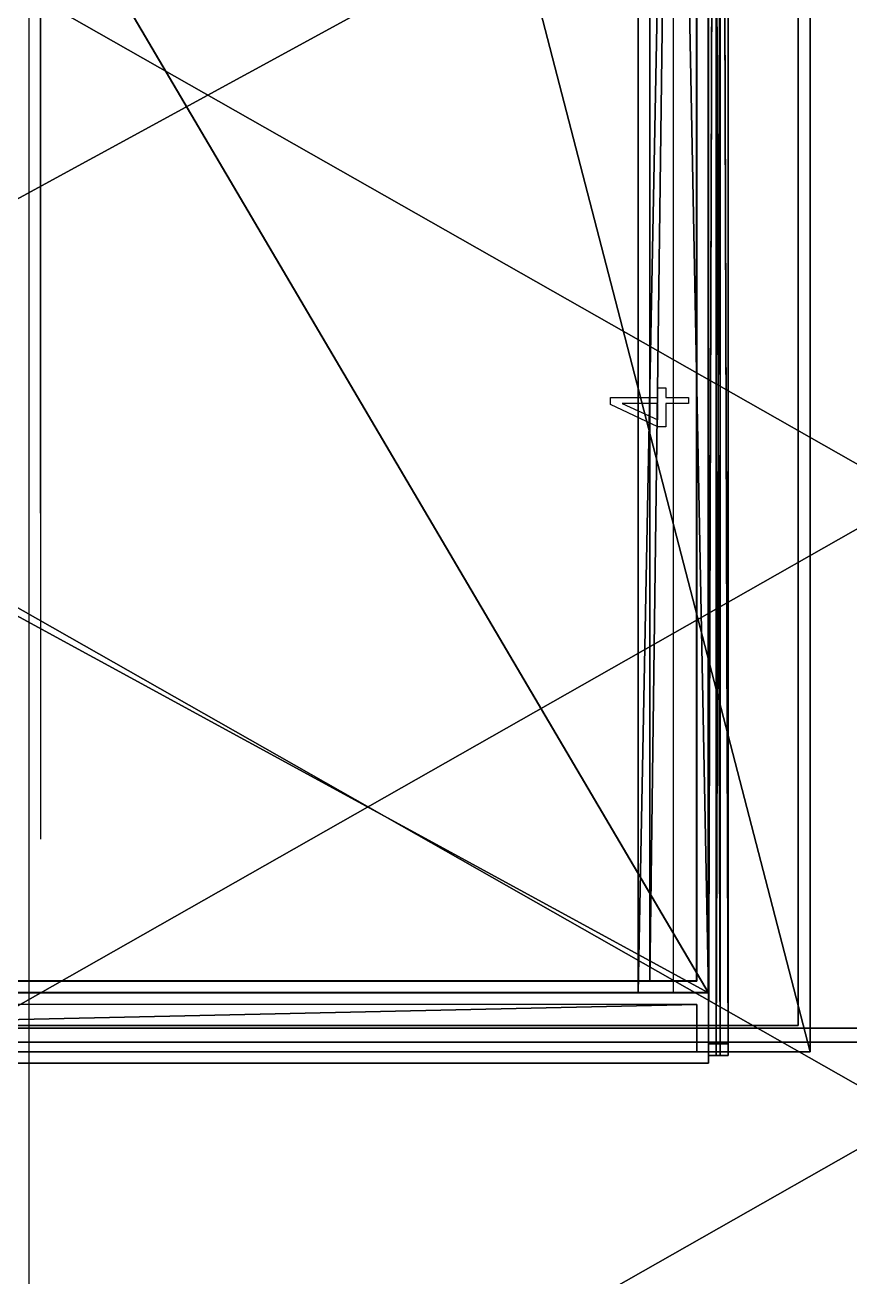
# Model space of a CAD drawing. Extents: x -93 to 34039, y -1114 to 8560.
# Drawn here: x 374.9 to 586.2, y -54.7 to 266 of the extents above; entities that cross this region are included whole.
import ezdxf

# ---------------------------------------------------------------- set-up
doc = ezdxf.new("R2010")
doc.units = 0
doc.layers.get('0').update_dxf_attribs({"color": 13, "linetype": 'CONTINUOUS'})
for name, color, linetype in [('____03_1____', 34, 'CONTINUOUS'), ('____03_1_____', 252, 'CONTINUOUS'), ('_____18________1____', 32, 'CONTINUOUS'), ('_____18________1_____', 134, 'CONTINUOUS'), ('_SYSTEM__CT_MODE', 252, 'CONTINUOUS'), ('_SYSTEM__RG_COLOR', 36, 'CONTINUOUS'), ('_SYSTEM__SKALER', 134, 'CONTINUOUS'), ('TEMP', 36, 'CONTINUOUS')]:
    doc.layers.add(name, color=color, linetype=linetype)

# ---------------------------------------------------------------- blocks, each defined once
blk = doc.blocks.new('TELO_95')
for p, q in [((0, 970), (0, 0)), ((0, 970, 18), (0, 0, 18)), ((568, 0), (568, 970)), ((568, 0, 18), (568, 970, 18)), ((0, 0), (568, 0)), ((0, 0, 18), (568, 0, 18)), ((568, 0), (568, 0, 18))]:
    blk.add_line(p, q)
mesh = blk.add_polyface()
corners = [(568, 970), (0, 0), (0, 970), (568, 0)]
mesh.append_faces([[corners[k] for k in face] for face in [(0, 1, 2), (1, 0, 3)]], dxfattribs={"vtx0": -1})
mesh = blk.add_polyface()
corners = [(568, 0, 18), (0, 970, 18), (0, 0, 18), (568, 970, 18)]
mesh.append_faces([[corners[k] for k in face] for face in [(0, 1, 2), (1, 0, 3)]], dxfattribs={"vtx0": -1})
blk = doc.blocks.new('MARKWR_KROMKI')
at = {"color": 250}
for p, q in [((0, 500, 16), (0, 500)), ((700, 500, 16), (700, 500)), ((608, 344.5, 16), (92, 344.5, 16)), ((608, 344.5), (92, 344.5)), ((608, 155.5, 16), (92, 155.5, 16)), ((608, 155.5), (92, 155.5)), ((0, 0, 16), (0, 0)), ((700, 0, 16), (700, 0))]:
    blk.add_line(p, q, dxfattribs=at)
blk = doc.blocks.new('M_K_RIGHT')
for p, q in [((0, 515, -5), (0, 515, 5)), ((0, 515, 5), (0, 0, 5)), ((0, 0, -5), (0, 515, -5)), ((0, 0, 5), (0, 0, -5))]:
    blk.add_line(p, q)
mesh = blk.add_polyface()
corners = [(0, 515, -5), (0, 0, 5), (0, 0, -5), (0, 515, 5)]
mesh.append_faces([[corners[k] for k in face] for face in [(0, 1, 2), (1, 0, 3)]], dxfattribs={"vtx0": -1})
blk = doc.blocks.new('M_K_FRONT')
for p, q in [((0, 0, 5), (749, 0, 5)), ((749, 0, -5), (0, 0, -5)), ((0, 0, -5), (0, 0, 5)), ((749, 0, 5), (749, 0, -5))]:
    blk.add_line(p, q)
mesh = blk.add_polyface()
corners = [(749, 0, 5), (0, 0, -5), (749, 0, -5), (0, 0, 5)]
mesh.append_faces([[corners[k] for k in face] for face in [(0, 1, 2), (1, 0, 3)]], dxfattribs={"vtx0": -1})
blk = doc.blocks.new('M_K_LEFT')
for p, q in [((0, 515, 5), (0, 0, 5)), ((0, 0, -5), (0, 515, -5))]:
    blk.add_line(p, q)
mesh = blk.add_polyface()
corners = [(0, 515, 5), (0, 0, -5), (0, 0, 5), (0, 515, -5)]
mesh.append_faces([[corners[k] for k in face] for face in [(0, 1, 2), (1, 0, 3)]], dxfattribs={"vtx0": -1})
blk = doc.blocks.new('KR_F')
at = {"color": 250}
for p, q in [((0, 0, 16), (0, 0)), ((700, 0, 16), (0, 0, 16)), ((0, 0), (700, 0)), ((700, 0), (700, 0, 16))]:
    blk.add_line(p, q, dxfattribs=at)
mesh = blk.add_polyface()
corners = [(700, 0, 16), (0, 0), (700, 0), (0, 0, 16)]
mesh.append_faces([[corners[k] for k in face] for face in [(0, 1, 2), (1, 0, 3)]], dxfattribs={"vtx0": -1})
blk = doc.blocks.new('KR_L')
at = {"color": 250}
for p, q in [((0, 500), (0, 0)), ((0, 0, 16), (0, 500, 16)), ((0, 500, 16), (0, 500)), ((0, 0), (0, 0, 16))]:
    blk.add_line(p, q, dxfattribs=at)
mesh = blk.add_polyface()
corners = [(0, 500, 16), (0, 0), (0, 0, 16), (0, 500)]
mesh.append_faces([[corners[k] for k in face] for face in [(0, 1, 2), (1, 0, 3)]], dxfattribs={"vtx0": -1})
blk = doc.blocks.new('KR_P')
at = {"color": 250}
for p, q in [((0, 500), (0, 500, 16)), ((0, 0), (0, 500)), ((0, 500, 16), (0, 0, 16)), ((0, 0, 16), (0, 0))]:
    blk.add_line(p, q, dxfattribs=at)
mesh = blk.add_polyface()
corners = [(0, 500), (0, 0, 16), (0, 0), (0, 500, 16)]
mesh.append_faces([[corners[k] for k in face] for face in [(0, 1, 2), (1, 0, 3)]], dxfattribs={"vtx0": -1})
blk = doc.blocks.new('KR_35')
at = {"yscale": 1.94, "zscale": 1.125}
for name, p in [('KR_L', (0, 0)), ('KR_P', (568, 0))]:
    blk.add_blockref(name, p, dxfattribs=at)
at = {"xscale": 0.8114285714285715, "zscale": 1.125}
blk.add_blockref('KR_F', (0, 0), dxfattribs=at)
blk = doc.blocks.new('LL')
at = {"color": 250}
for p, q in [((0, 300, 16), (0, 0, 16)), ((0, 300, 8), (0, 0, 8)), ((0, 300), (0, 0))]:
    blk.add_line(p, q, dxfattribs=at)
blk = doc.blocks.new('RAM_PANEL_95')
at = {"color": 250}
for p, q in [((0, 970), (0, 0)), ((0, 970, 18), (0, 0, 18)), ((568, 0), (568, 970)), ((568, 0, 18), (568, 970, 18)), ((0, 0), (568, 0)), ((0, 0, 18), (568, 0, 18)), ((568, 0), (568, 0, 18))]:
    blk.add_line(p, q, dxfattribs=at)
for name in ['TELO_95', 'KR_35']:
    blk.add_blockref(name, (0, 0))
at = {"layer": '_SYSTEM__CT_MODE', "xscale": 0.8114285714285707, "yscale": 1.939999999999999, "zscale": 1.124999999999998}
blk.add_blockref('MARKWR_KROMKI', (0, 0), dxfattribs=at)
at = {"layer": '_SYSTEM__CT_MODE', "yscale": 3.233333333333332, "zscale": 1.125}
blk.add_blockref('LL', (0, 0), dxfattribs=at)
at = {"layer": '_SYSTEM__RG_COLOR', "color": 1, "yscale": 1.871844660194175, "zscale": 1.2}
blk.add_blockref('M_K_LEFT', (3, 3, 9), dxfattribs=at)
at = {"layer": '_SYSTEM__RG_COLOR', "yscale": 1.871844660194175, "zscale": 1.2}
blk.add_blockref('M_K_RIGHT', (565, 3, 9), dxfattribs=at)
at = {"layer": '_SYSTEM__RG_COLOR', "xscale": 0.7503337783711621, "zscale": 1.199999999999999}
blk.add_blockref('M_K_FRONT', (3, 3, 9), dxfattribs=at)
blk = doc.blocks.new('PANEL_G_34')
for p, q in [((-5, 440), (-5, 0)), ((5, 440), (-5, 440)), ((5, 0), (5, 440))]:
    blk.add_line(p, q)
blk.add_blockref('RAM_PANEL_95', (0, 0))
mesh = blk.add_polyface()
corners = [(5, 0), (-5, 440), (-5, 0), (5, 440)]
mesh.append_faces([[corners[k] for k in face] for face in [(0, 1, 2), (1, 0, 3)]], dxfattribs={"vtx0": -1})
blk = doc.blocks.new('RAM_PANEL_1')
at = {"layer": '_SYSTEM__RG_COLOR', "yscale": 2.25909090909091}
blk.add_blockref('PANEL_G_34', (8, 3, 3), dxfattribs=at)
blk = doc.blocks.new('PANEL_V')
blk.add_blockref('RAM_PANEL_1', (0, 0))
blk = doc.blocks.new('RAM_PANEL_7')
at = {"layer": '_SYSTEM__RG_COLOR', "yscale": 2.25909090909091}
blk.add_blockref('PANEL_G_34', (8, 3, 3), dxfattribs=at)
blk = doc.blocks.new('PANEL_V_1')
blk.add_blockref('RAM_PANEL_7', (0, 0))
blk = doc.blocks.new('MARKER_TEKSTUR')
for p, q in [((16, 500), (0, 500)), ((16, 500, 700), (0, 500, 700)), ((0, 0), (0, 500)), ((0, 500, 700), (0, 0, 700)), ((0, 500), (0, 500, 700)), ((16, 500), (16, 500, 700)), ((16, 0), (16, 500)), ((16, 500, 700), (16, 0, 700))]:
    blk.add_line(p, q)
blk = doc.blocks.new('M_K_ZAD')
for p, q in [((5, 0, 640), (-5, 0, 640)), ((-5, 0, 640), (-5, 0)), ((-5, 0), (5, 0)), ((5, 0), (5, 0, 640))]:
    blk.add_line(p, q)
mesh = blk.add_polyface()
corners = [(5, 0), (-5, 0, 640), (-5, 0), (5, 0, 640)]
mesh.append_faces([[corners[k] for k in face] for face in [(0, 1, 2), (1, 0, 3)]], dxfattribs={"vtx0": -1})
blk = doc.blocks.new('M_K_VERH')
for p, q in [((-5, 440), (-5, 0)), ((5, 440), (-5, 440)), ((5, 0), (5, 440))]:
    blk.add_line(p, q)
mesh = blk.add_polyface()
corners = [(5, 0), (-5, 440), (-5, 0), (5, 440)]
mesh.append_faces([[corners[k] for k in face] for face in [(0, 1, 2), (1, 0, 3)]], dxfattribs={"vtx0": -1})
blk = doc.blocks.new('2_V')
at = {"color": 250}
for p, q in [((-5.15, -6.99), (-5.15, -4.85)), ((-5.15, -4.85), (5.15, -4.85)), ((5.15, -4.85), (5.15, -7.47)), ((3.03, -6.99), (-5.15, -6.99)), ((4.67, -20.12), (4.77, -20.12)), ((4.77, -20.12), (4.77, -22.76))]:
    blk.add_line(p, q, dxfattribs=at)
for points in [[(4.77, -22.76, 0), (2.83, -23.56, 0), (1.64, -23.84, 0), (0.49, -23.93, 0), (-0.62, -23.84, 0), (-1.6, -23.58, 0), (-2.45, -23.15, 0), (-3.18, -22.54, 0), (-3.76, -21.78, 0), (-4.17, -20.91, 0), (-4.42, -19.91, 0), (-4.5, -18.78, 0), (-4.28, -16.79, 0), (-3.64, -15.04, 0), (-2.7, -13.51, 0), (-1.4, -11.84, 0), (0.86, -9.28, 0), (3.03, -6.99, 0)], [(5.15, -7.47, 0), (3, -9.73, 0), (0.99, -11.98, 0), (-0.66, -14.07, 0), (-1.7, -15.69, 0), (-2.24, -17.12, 0), (-2.42, -18.65, 0), (-2.22, -19.95, 0), (-1.64, -20.93, 0), (-0.7, -21.55, 0), (0.54, -21.76, 0), (1.51, -21.66, 0), (2.55, -21.35, 0), (3.62, -20.85, 0), (4.67, -20.12, 0)]]:
    blk.add_polyline3d(points, dxfattribs=at)
blk = doc.blocks.new('N_1')
for p, q in [((0, 0), (0, 500)), ((0, 500), (8, 500)), ((8, 0), (8, 500)), ((8, 500), (16, 500)), ((16, 0), (16, 500))]:
    blk.add_line(p, q)
blk = doc.blocks.new('RAM_PANEL_27')
for p, q in [((0, 550), (18, 550)), ((0, 550, 2100), (18, 550, 2100))]:
    blk.add_line(p, q)
at = {"layer": '_SYSTEM__CT_MODE', "xscale": 1.124999999999999, "yscale": 1.100000000000078, "zscale": 2.99999999999989}
blk.add_blockref('MARKER_TEKSTUR', (0, 0), dxfattribs=at)
at = {"layer": '_SYSTEM__CT_MODE', "xscale": 1.125, "yscale": 1.1}
blk.add_blockref('N_1', (0, 0), dxfattribs=at)
at = {"layer": '_SYSTEM__CT_MODE', "extrusion": (1, 0, 3.58775e-15), "xscale": 0.9714640198511383, "yscale": 1.048192771084347, "rotation": 270}
blk.add_blockref('2_V', (550, 1050, 18), dxfattribs=at)
at = {"layer": '_SYSTEM__RG_COLOR', "color": 1, "xscale": 1.2, "yscale": 1.236363636363636}
blk.add_blockref('PANEL_G_34', (9, 3, 3), dxfattribs=at)
at = {"layer": '_SYSTEM__RG_COLOR', "xscale": 1.2, "zscale": 3.271874999999868}
blk.add_blockref('M_K_ZAD', (9, 547, 3), dxfattribs=at)
at = {"layer": '_SYSTEM__RG_COLOR', "xscale": 1.2, "yscale": 1.236363636363636}
blk.add_blockref('M_K_VERH', (9, 3, 2097), dxfattribs=at)
blk = doc.blocks.new('PANEL_V_25')
blk.add_blockref('RAM_PANEL_27', (0, 0))
blk = doc.blocks.new('TELO_31')
for p, q in [((934, 550), (0, 550)), ((934, 550, 18), (0, 550, 18)), ((934, 550), (934, 550, 18)), ((934, 0), (934, 550)), ((934, 0, 18), (934, 550, 18))]:
    blk.add_line(p, q)
mesh = blk.add_polyface()
corners = [(934, 550), (0, 0), (0, 550), (934, 0)]
mesh.append_faces([[corners[k] for k in face] for face in [(0, 1, 2), (1, 0, 3)]], dxfattribs={"vtx0": -1})
mesh = blk.add_polyface()
corners = [(934, 0, 18), (0, 550, 18), (0, 0, 18), (934, 550, 18)]
mesh.append_faces([[corners[k] for k in face] for face in [(0, 1, 2), (1, 0, 3)]], dxfattribs={"vtx0": -1})
blk = doc.blocks.new('KR_20')
at = {"yscale": 1.868, "zscale": 1.125}
blk.add_blockref('KR_P', (550, 0), dxfattribs=at)
at = {"xscale": 0.7857142857142857, "zscale": 1.125}
blk.add_blockref('KR_F', (0, 0), dxfattribs=at)
blk = doc.blocks.new('RAM_PANEL_32')
at = {"color": 250}
for p, q in [((550, 0), (550, 934)), ((550, 0, 18), (550, 934, 18)), ((0, 0), (550, 0)), ((0, 0, 18), (550, 0, 18)), ((550, 0), (550, 0, 18))]:
    blk.add_line(p, q, dxfattribs=at)
at = {"rotation": 270}
blk.add_blockref('TELO_31', (0, 934), dxfattribs=at)
blk.add_blockref('KR_20', (0, 0))
at = {"layer": '_SYSTEM__CT_MODE', "xscale": 1.334285714285713, "yscale": 1.099999999999999, "zscale": 1.124999999999998, "rotation": 270}
blk.add_blockref('MARKWR_KROMKI', (0, 934), dxfattribs=at)
at = {"layer": '_SYSTEM__RG_COLOR', "yscale": 1.801941747572816, "zscale": 1.2}
blk.add_blockref('M_K_RIGHT', (547, 3, 9), dxfattribs=at)
at = {"layer": '_SYSTEM__RG_COLOR', "xscale": 0.7263017356475304, "zscale": 1.199999999999999}
blk.add_blockref('M_K_FRONT', (3, 3, 9), dxfattribs=at)
blk = doc.blocks.new('PANEL_G')
blk.add_blockref('RAM_PANEL_32', (0, 0))
blk = doc.blocks.new('V_MAR')
for p, q in [((294, 8), (0, 8)), ((0, 8), (0, -8)), ((294, -8), (294, 8)), ((294, -8), (0, -8))]:
    blk.add_line(p, q)
mesh = blk.add_polyface()
corners = [(294, -8), (0, 8), (0, -8), (294, 8)]
mesh.append_faces([[corners[k] for k in face] for face in [(0, 1, 2), (1, 0, 3)]], dxfattribs={"vtx0": -1})
blk = doc.blocks.new('L_MAR')
for p, q in [((0, 8), (0, -8)), ((0, 8, 594), (0, -8, 594)), ((0, 8, 594), (0, 8)), ((0, -8, 594), (0, -8))]:
    blk.add_line(p, q)
mesh = blk.add_polyface()
corners = [(0, 8, 594), (0, -8), (0, -8, 594), (0, 8)]
mesh.append_faces([[corners[k] for k in face] for face in [(0, 1, 2), (1, 0, 3)]], dxfattribs={"vtx0": -1})
blk = doc.blocks.new('P_MAR')
for p, q in [((0, 8), (0, 8, 594)), ((0, -8), (0, 8)), ((0, -8, 594), (0, 8, 594)), ((0, -8), (0, -8, 594))]:
    blk.add_line(p, q)
mesh = blk.add_polyface()
corners = [(0, -8), (0, 8, 594), (0, -8, 594), (0, 8)]
mesh.append_faces([[corners[k] for k in face] for face in [(0, 1, 2), (1, 0, 3)]], dxfattribs={"vtx0": -1})
blk = doc.blocks.new('N_MAR')
for p, q in [((0, 8), (294, 8)), ((0, -8), (0, 8)), ((294, 8), (294, -8)), ((0, -8), (294, -8))]:
    blk.add_line(p, q)
mesh = blk.add_polyface()
corners = [(294, 8), (0, -8), (0, 8), (294, -8)]
mesh.append_faces([[corners[k] for k in face] for face in [(0, 1, 2), (1, 0, 3)]], dxfattribs={"vtx0": -1})
blk = doc.blocks.new('_2')
at = {"color": 250}
for p, q in [((-21.09, 0, -4.63), (-23.86, 0, -4.63)), ((-21.09, 0, -4.53), (-21.09, 0, -4.63)), ((-5.08, 0, -5), (-7.83, 0, -5)), ((-7.33, 0, -2.95), (-7.33, 0, 5)), ((-7.33, 0, 5), (-5.08, 0, 5)), ((-5.08, 0, 5), (-5.08, 0, -5))]:
    blk.add_line(p, q, dxfattribs=at)
for points in [[(-23.86, 0, -4.63), (-24.7, 0, -2.75), (-24.98, 0, -1.6), (-25.08, 0, -0.48), (-24.99, 0, 0.6), (-24.72, 0, 1.55), (-24.26, 0, 2.38), (-23.63, 0, 3.09), (-22.83, 0, 3.65), (-21.91, 0, 4.05), (-20.86, 0, 4.29), (-19.69, 0, 4.38), (-17.6, 0, 4.16), (-15.76, 0, 3.53), (-14.16, 0, 2.62), (-12.41, 0, 1.36), (-9.73, 0, -0.83), (-7.33, 0, -2.95)], [(-7.83, 0, -5), (-10.2, 0, -2.91), (-12.55, 0, -0.96), (-14.75, 0, 0.64), (-16.44, 0, 1.65), (-17.94, 0, 2.18), (-19.55, 0, 2.35), (-20.91, 0, 2.16), (-21.94, 0, 1.59), (-22.59, 0, 0.68), (-22.8, 0, -0.53), (-22.7, 0, -1.47), (-22.38, 0, -2.48), (-21.85, 0, -3.52), (-21.09, 0, -4.53)]]:
    blk.add_polyline3d(points, dxfattribs=at)
blk = doc.blocks.new('_3')
at = {"color": 250}
for p, q in [((-2.4, 0, -8.86), (-2.69, 0, -9.51)), ((-2.66, 0, -12.95), (-2.35, 0, -13.55)), ((-2.56, 0, -19.32), (-2.61, 0, -20.06)), ((-2.61, 0, -20.06), (-2.56, 0, -20.71)), ((-2.38, 0, -18.68), (-2.56, 0, -19.32)), ((-1.99, 0, -8.26), (-2.4, 0, -8.86)), ((-2.1, 0, -18.13), (-2.38, 0, -18.68)), ((-2.35, 0, -13.55), (-1.94, 0, -14.01)), ((-1.94, 0, -14.01), (-1.43, 0, -14.35)), ((-1.69, 0, -16.04), (-1.69, 0, -15.86)), ((1.49, 0, -14.71), (1.49, 0, -16.85)), ((4.46, 0, -21.05), (4.56, 0, -21.05)), ((4.56, 0, -21.05), (4.56, 0, -23.75)), ((5, 0, -8.87), (4.85, 0, -8.87)), ((5, 0, -6.17), (5, 0, -8.87))]:
    blk.add_line(p, q, dxfattribs=at)
for points in [[(-1.69, 0, -15.86), (-2.81, 0, -15.43), (-3.88, 0, -14.61), (-4.32, 0, -13.98), (-4.68, 0, -13.21), (-4.92, 0, -12.25), (-5, 0, -11.05), (-4.91, 0, -9.79), (-4.62, 0, -8.64), (-4.17, 0, -7.61), (-3.56, 0, -6.73), (-2.73, 0, -5.94), (-1.76, 0, -5.39), (-0.68, 0, -5.07), (0, 0, -5.01)], [(4.56, 0, -23.75), (2.63, 0, -24.58), (1.44, 0, -24.87), (0.29, 0, -24.96), (-1.67, 0, -24.7), (-2.47, 0, -24.37), (-3.2, 0, -23.88), (-3.84, 0, -23.2), (-4.31, 0, -22.38), (-4.59, 0, -21.43), (-4.68, 0, -20.33), (-4.46, 0, -18.84), (-3.79, 0, -17.54), (-2.82, 0, -16.57), (-1.69, 0, -16.04)], [(-2.69, 0, -9.51), (-2.86, 0, -10.29), (-2.92, 0, -11.24), (-2.86, 0, -12.18), (-2.66, 0, -12.95)], [(-2.56, 0, -20.71), (-2.38, 0, -21.28), (-1.73, 0, -22.14), (-0.79, 0, -22.6), (0.34, 0, -22.73), (1.34, 0, -22.62), (2.4, 0, -22.29), (3.46, 0, -21.76), (4.46, 0, -21.05)], [(1.49, 0, -16.85), (0.78, 0, -16.85), (-0.61, 0, -17.06), (-1.69, 0, -17.67), (-2.1, 0, -18.13)], [(4.85, 0, -8.87), (3.9, 0, -8.21), (2.81, 0, -7.67), (1.66, 0, -7.31), (0.55, 0, -7.19), (-0.82, 0, -7.46), (-1.48, 0, -7.8), (-1.99, 0, -8.26)], [(-1.43, 0, -14.35), (-0.83, 0, -14.56), (0.58, 0, -14.71), (1.49, 0, -14.71)], [(0, 0, -5.01), (0.5, 0, -4.96), (1.76, 0, -5.06), (2.99, 0, -5.34), (5, 0, -6.17)]]:
    blk.add_polyline3d(points, dxfattribs=at)
blk = doc.blocks.new('_1')
at = {"color": 250}
for p, q in [((5, 0, 5), (7, 0, 5)), ((5, 0, -5), (5, 0, 5)), ((7, 0, -5), (5, 0, -5)), ((7, 0, 1.15), (20.15, 0, 1.15)), ((7, 0, 5), (7, 0, 1.15)), ((24.68, 0, -1.23), (7, 0, -1.23)), ((7, 0, -1.23), (7, 0, -5)), ((20.15, 0, 1.15), (20.15, 0, 5)), ((20.15, 0, 5), (21.94, 0, 5)), ((23.91, 0, 0.81), (24.68, 0, 0.69)), ((24.68, 0, 0.69), (24.68, 0, -1.23))]:
    blk.add_line(p, q, dxfattribs=at)
blk.add_polyline3d([(21.94, 0, 5), (22.08, 0, 3.33), (22.48, 0, 1.97), (23.32, 0, 1.07), (23.91, 0, 0.81)], dxfattribs=at)
blk = doc.blocks.new('_4')
at = {"color": 250}
for p, q in [((1.02, 0.1, 22.12), (-3.19, 0, 12.95)), ((-3.19, 0, 12.95), (1, 0.09, 12.94)), ((1, 0.09, 12.94), (1.02, 0.1, 22.12)), ((-5, 0, 10.9), (-5, 0, 12.95)), ((1.02, 0, 10.9), (-5, 0, 10.9)), ((-5, 0, 12.95), (0.69, 0, 25.09)), ((0.69, 0, 25.09), (2.53, 0, 25.09)), ((1.02, 0, 5.09), (1.02, 0, 10.9)), ((2.53, 0, 5.09), (1.02, 0, 5.09)), ((5, 0, 10.9), (2.53, 0, 10.9)), ((2.53, 0, 25.09), (2.53, 0, 12.95)), ((2.53, 0, 10.9), (2.53, 0, 5.09)), ((2.53, 0, 12.95), (5, 0, 12.95)), ((5, 0, 12.95), (5, 0, 10.9))]:
    blk.add_line(p, q, dxfattribs=at)
blk = doc.blocks.new('L')
for p, q in [((0, 16), (0, 8)), ((0, 8, 600), (0, 16, 600)), ((0, 16), (0, 16, 600)), ((0, 0, 600), (0, 8, 600)), ((0, 8), (0, 8, 600)), ((0, 8), (0, 0)), ((0, 0), (0, 0, 600))]:
    blk.add_line(p, q)
blk = doc.blocks.new('MARKER_TEKSTUR_F')
for p, q in [((300, 16, 600), (0, 16, 600)), ((0, 16, 600), (0, 16)), ((0, 16), (300, 16)), ((100, 16, 80), (100, 16, 520)), ((200, 16, 80), (200, 16, 520)), ((300, 16), (300, 16, 600)), ((0, 0), (300, 0)), ((0, 0, 600), (0, 0)), ((300, 0, 600), (0, 0, 600)), ((100, 0, 80), (100, 0, 520)), ((200, 0, 80), (200, 0, 520)), ((300, 0), (300, 0, 600))]:
    blk.add_line(p, q)
blk = doc.blocks.new('SKALER_4')
for p, q in [((0, 0), (1, 0)), ((0, 0, 1), (0, 0)), ((1, 0, 1), (0, 0, 1)), ((1, 0), (1, 0, 1))]:
    blk.add_line(p, q)
blk = doc.blocks.new('TELO_F_1')
for p, q in [((0, 18), (934, 18)), ((934, 18, 110), (0, 18, 110)), ((0, 18, 110), (0, 18)), ((0, 18, 110), (0, 0, 110)), ((0, 0), (0, 18)), ((934, 18), (934, 18, 110)), ((934, 18, 110), (934, 0, 110)), ((934, 18), (934, 0)), ((934, 0, 110), (0, 0, 110)), ((0, 0), (934, 0)), ((0, 0, 110), (0, 0)), ((934, 0), (934, 0, 110))]:
    blk.add_line(p, q)
at = {"layer": '_SYSTEM__SKALER', "xscale": 3.113333333333331, "zscale": 0.1833333333333332}
blk.add_blockref('SKALER_4', (0, 0), dxfattribs=at)
mesh = blk.add_polyface()
corners = [(0, 18, 110), (934, 18), (0, 18), (934, 18, 110)]
mesh.append_faces([[corners[k] for k in face] for face in [(0, 1, 2), (1, 0, 3)]], dxfattribs={"vtx0": -1})
mesh = blk.add_polyface()
corners = [(934, 0, 110), (0, 18, 110), (0, 0, 110), (934, 18, 110)]
mesh.append_faces([[corners[k] for k in face] for face in [(0, 1, 2), (1, 0, 3)]], dxfattribs={"vtx0": -1})
mesh = blk.add_polyface()
corners = [(0, 18, 110), (0, 0), (0, 0, 110), (0, 18)]
mesh.append_faces([[corners[k] for k in face] for face in [(0, 1, 2), (1, 0, 3)]], dxfattribs={"vtx0": -1})
mesh = blk.add_polyface()
corners = [(934, 18), (0, 0), (0, 18), (934, 0)]
mesh.append_faces([[corners[k] for k in face] for face in [(0, 1, 2), (1, 0, 3)]], dxfattribs={"vtx0": -1})
mesh = blk.add_polyface()
corners = [(934, 18), (934, 0, 110), (934, 0), (934, 18, 110)]
mesh.append_faces([[corners[k] for k in face] for face in [(0, 1, 2), (1, 0, 3)]], dxfattribs={"vtx0": -1})
mesh = blk.add_polyface()
corners = [(934, 0), (0, 0, 110), (0, 0), (934, 0, 110)]
mesh.append_faces([[corners[k] for k in face] for face in [(0, 1, 2), (1, 0, 3)]], dxfattribs={"vtx0": -1})
blk = doc.blocks.new('RAMKA_PANEL_F')
for p, q in [((0, 0), (0, 18)), ((0, 0, 934), (0, 18, 934)), ((110, 0, 934), (110, 18, 934)), ((110, 0), (110, 18))]:
    blk.add_line(p, q)
at = {"extrusion": (1, 0, 6.12323e-17), "rotation": 270}
blk.add_blockref('TELO_F_1', (0, 934), dxfattribs=at)
at = {"layer": '_SYSTEM__CT_MODE', "yscale": 1.125, "zscale": 1.556666666666667}
blk.add_blockref('L', (0, 0), dxfattribs=at)
at = {"layer": '_SYSTEM__CT_MODE', "xscale": 0.3666666666666667, "yscale": 1.125, "zscale": 1.556666666666666}
blk.add_blockref('MARKER_TEKSTUR_F', (0, 0), dxfattribs=at)
at = {"layer": '_SYSTEM__CT_MODE', "xscale": 1.016064487580898}
blk.add_blockref('_1', (0, 0, 467), dxfattribs=at)
at = {"layer": '_SYSTEM__CT_MODE', "yscale": 0.001, "rotation": 360}
blk.add_blockref('_4', (55, 0), dxfattribs=at)
at = {"layer": '_SYSTEM__CT_MODE'}
for name, p in [('_3', (55, 0, 934)), ('_2', (110, 0, 467))]:
    blk.add_blockref(name, p, dxfattribs=at)
at = {"layer": '_SYSTEM__RG_COLOR', "xscale": 0.3537414965986396}
for name, p, yscale in [('V_MAR', (3, 9, 931), 0.7500000000000001), ('N_MAR', (3, 9, 3), 0.7499999999999996)]:
    blk.add_blockref(name, p, dxfattribs=dict(at, yscale=yscale))
at = {"layer": '_SYSTEM__RG_COLOR', "color": 1, "yscale": 0.75, "zscale": 1.562289562289563}
blk.add_blockref('L_MAR', (3, 9, 3), dxfattribs=at)
at = {"layer": '_SYSTEM__RG_COLOR', "yscale": 0.7499999999999997, "zscale": 1.562289562289563}
blk.add_blockref('P_MAR', (107, 9, 3), dxfattribs=at)
blk = doc.blocks.new('PANEL_F')
blk.add_blockref('RAMKA_PANEL_F', (0, 0))
blk = doc.blocks.new('TELO_40')
for p, q in [((934, 550), (0, 550)), ((934, 550, 18), (0, 550, 18)), ((934, 550), (934, 550, 18)), ((934, 0), (934, 550)), ((934, 0, 18), (934, 550, 18))]:
    blk.add_line(p, q)
mesh = blk.add_polyface()
corners = [(934, 550), (0, 0), (0, 550), (934, 0)]
mesh.append_faces([[corners[k] for k in face] for face in [(0, 1, 2), (1, 0, 3)]], dxfattribs={"vtx0": -1})
mesh = blk.add_polyface()
corners = [(934, 0, 18), (0, 550, 18), (0, 0, 18), (934, 550, 18)]
mesh.append_faces([[corners[k] for k in face] for face in [(0, 1, 2), (1, 0, 3)]], dxfattribs={"vtx0": -1})
blk = doc.blocks.new('KR_7')
at = {"yscale": 1.868, "zscale": 1.125}
blk.add_blockref('KR_P', (550, 0), dxfattribs=at)
at = {"xscale": 0.7857142857142857, "zscale": 1.125}
blk.add_blockref('KR_F', (0, 0), dxfattribs=at)
blk = doc.blocks.new('RAM_PANEL_40')
at = {"color": 250}
for p, q in [((550, 0), (550, 934)), ((550, 0, 18), (550, 934, 18)), ((0, 0), (550, 0)), ((0, 0, 18), (550, 0, 18)), ((550, 0), (550, 0, 18))]:
    blk.add_line(p, q, dxfattribs=at)
at = {"rotation": 270}
blk.add_blockref('TELO_40', (0, 934), dxfattribs=at)
blk.add_blockref('KR_7', (0, 0))
at = {"layer": '_SYSTEM__CT_MODE', "xscale": 1.334285714285713, "yscale": 1.099999999999999, "zscale": 1.124999999999998, "rotation": 270}
blk.add_blockref('MARKWR_KROMKI', (0, 934), dxfattribs=at)
at = {"layer": '_SYSTEM__RG_COLOR', "yscale": 1.801941747572816, "zscale": 1.2}
blk.add_blockref('M_K_RIGHT', (547, 3, 9), dxfattribs=at)
at = {"layer": '_SYSTEM__RG_COLOR', "xscale": 0.7263017356475304, "zscale": 1.199999999999999}
blk.add_blockref('M_K_FRONT', (3, 3, 9), dxfattribs=at)
blk = doc.blocks.new('PANEL_G_7')
blk.add_blockref('RAM_PANEL_40', (0, 0))
blk = doc.blocks.new('RAM_PANEL_28')
at = {"layer": '_SYSTEM__RG_COLOR', "xscale": 1.2, "yscale": 1.236363636363636}
blk.add_blockref('PANEL_G_34', (9, 3, 3), dxfattribs=at)
blk = doc.blocks.new('PANEL_V_26')
blk.add_blockref('RAM_PANEL_28', (0, 0))
blk = doc.blocks.new('TELO_F_7')
for p, q in [((0, 3), (2096, 3)), ((2096, 3, 966), (0, 3, 966)), ((0, 3, 966), (0, 3)), ((0, 3, 966), (0, 0, 966)), ((0, 0), (0, 3)), ((2096, 0, 966), (0, 0, 966)), ((0, 0), (2096, 0)), ((0, 0, 966), (0, 0)), ((2096, 3), (2096, 3, 966)), ((2096, 3, 966), (2096, 0, 966)), ((2096, 3), (2096, 0)), ((2096, 0), (2096, 0, 966))]:
    blk.add_line(p, q)
at = {"layer": '_SYSTEM__SKALER', "xscale": 6.986666666666665, "zscale": 1.609999999999999}
blk.add_blockref('SKALER_4', (0, 0), dxfattribs=at)
mesh = blk.add_polyface()
corners = [(0, 3, 966), (2096, 3), (0, 3), (2096, 3, 966)]
mesh.append_faces([[corners[k] for k in face] for face in [(0, 1, 2), (1, 0, 3)]], dxfattribs={"vtx0": -1})
mesh = blk.add_polyface()
corners = [(2096, 0, 966), (0, 3, 966), (0, 0, 966), (2096, 3, 966)]
mesh.append_faces([[corners[k] for k in face] for face in [(0, 1, 2), (1, 0, 3)]], dxfattribs={"vtx0": -1})
mesh = blk.add_polyface()
corners = [(0, 3, 966), (0, 0), (0, 0, 966), (0, 3)]
mesh.append_faces([[corners[k] for k in face] for face in [(0, 1, 2), (1, 0, 3)]], dxfattribs={"vtx0": -1})
mesh = blk.add_polyface()
corners = [(2096, 3), (0, 0), (0, 3), (2096, 0)]
mesh.append_faces([[corners[k] for k in face] for face in [(0, 1, 2), (1, 0, 3)]], dxfattribs={"vtx0": -1})
mesh = blk.add_polyface()
corners = [(2096, 0), (0, 0, 966), (0, 0), (2096, 0, 966)]
mesh.append_faces([[corners[k] for k in face] for face in [(0, 1, 2), (1, 0, 3)]], dxfattribs={"vtx0": -1})
mesh = blk.add_polyface()
corners = [(2096, 3), (2096, 0, 966), (2096, 0), (2096, 3, 966)]
mesh.append_faces([[corners[k] for k in face] for face in [(0, 1, 2), (1, 0, 3)]], dxfattribs={"vtx0": -1})
blk = doc.blocks.new('RAMKA_PANEL_F_6')
for p, q in [((0, 0), (0, 3)), ((0, 0, 2096), (0, 3, 2096))]:
    blk.add_line(p, q)
at = {"extrusion": (1, 0, 6.12323e-17), "rotation": 270}
blk.add_blockref('TELO_F_7', (0, 2096), dxfattribs=at)
at = {"layer": '_SYSTEM__CT_MODE', "xscale": 3.22, "yscale": 0.1875, "zscale": 3.493333333333334}
blk.add_blockref('MARKER_TEKSTUR_F', (0, 0), dxfattribs=at)
at = {"layer": '_SYSTEM__CT_MODE', "xscale": 1.016064487580898}
blk.add_blockref('_1', (0, 0, 1048), dxfattribs=at)
at = {"layer": '_SYSTEM__RG_COLOR', "xscale": 3.26530612244898}
for name, p, yscale in [('V_MAR', (3, 1.5, 2093), 0.1874999999999999), ('N_MAR', (3, 1.5, 3), 0.1874999999999998)]:
    blk.add_blockref(name, p, dxfattribs=dict(at, yscale=yscale))
at = {"layer": '_SYSTEM__RG_COLOR', "yscale": 0.1874999999999999, "zscale": 3.518518518518519}
blk.add_blockref('L_MAR', (3, 1.5, 3), dxfattribs=at)
blk = doc.blocks.new('PANEL_F_6')
blk.add_blockref('RAMKA_PANEL_F_6', (0, 0))
blk = doc.blocks.new('RAM_PANEL_35')
at = {"layer": '_SYSTEM__RG_COLOR', "xscale": 1.2, "yscale": 1.236363636363636}
blk.add_blockref('PANEL_G_34', (9, 3, 3), dxfattribs=at)
blk = doc.blocks.new('PANEL_V_29')
blk.add_blockref('RAM_PANEL_35', (0, 0))
blk = doc.blocks.new('TELO_F_10')
for p, q in [((0, 3), (826, 3)), ((826, 3, 966), (0, 3, 966)), ((0, 3, 966), (0, 3)), ((0, 3, 966), (0, 0, 966)), ((0, 0), (0, 3)), ((826, 0, 966), (0, 0, 966)), ((0, 0), (826, 0)), ((0, 0, 966), (0, 0)), ((826, 3), (826, 3, 966)), ((826, 3, 966), (826, 0, 966)), ((826, 3), (826, 0)), ((826, 0), (826, 0, 966))]:
    blk.add_line(p, q)
at = {"layer": '_SYSTEM__SKALER', "xscale": 2.753333333333332, "zscale": 1.609999999999999}
blk.add_blockref('SKALER_4', (0, 0), dxfattribs=at)
mesh = blk.add_polyface()
corners = [(0, 3, 966), (826, 3), (0, 3), (826, 3, 966)]
mesh.append_faces([[corners[k] for k in face] for face in [(0, 1, 2), (1, 0, 3)]], dxfattribs={"vtx0": -1})
mesh = blk.add_polyface()
corners = [(826, 0, 966), (0, 3, 966), (0, 0, 966), (826, 3, 966)]
mesh.append_faces([[corners[k] for k in face] for face in [(0, 1, 2), (1, 0, 3)]], dxfattribs={"vtx0": -1})
mesh = blk.add_polyface()
corners = [(0, 3, 966), (0, 0), (0, 0, 966), (0, 3)]
mesh.append_faces([[corners[k] for k in face] for face in [(0, 1, 2), (1, 0, 3)]], dxfattribs={"vtx0": -1})
mesh = blk.add_polyface()
corners = [(826, 3), (0, 0), (0, 3), (826, 0)]
mesh.append_faces([[corners[k] for k in face] for face in [(0, 1, 2), (1, 0, 3)]], dxfattribs={"vtx0": -1})
mesh = blk.add_polyface()
corners = [(826, 0), (0, 0, 966), (0, 0), (826, 0, 966)]
mesh.append_faces([[corners[k] for k in face] for face in [(0, 1, 2), (1, 0, 3)]], dxfattribs={"vtx0": -1})
mesh = blk.add_polyface()
corners = [(826, 3), (826, 0, 966), (826, 0), (826, 3, 966)]
mesh.append_faces([[corners[k] for k in face] for face in [(0, 1, 2), (1, 0, 3)]], dxfattribs={"vtx0": -1})
blk = doc.blocks.new('RAMKA_PANEL_F_9')
for p, q in [((0, 0), (0, 3)), ((0, 0, 826), (0, 3, 826))]:
    blk.add_line(p, q)
at = {"extrusion": (1, 0, 6.12323e-17), "rotation": 270}
blk.add_blockref('TELO_F_10', (0, 826), dxfattribs=at)
at = {"layer": '_SYSTEM__CT_MODE', "xscale": 3.22, "yscale": 0.1875, "zscale": 1.376666666666666}
blk.add_blockref('MARKER_TEKSTUR_F', (0, 0), dxfattribs=at)
at = {"layer": '_SYSTEM__CT_MODE', "xscale": 1.016064487580898}
blk.add_blockref('_1', (0, 0, 413), dxfattribs=at)
at = {"layer": '_SYSTEM__RG_COLOR', "xscale": 3.26530612244898}
for name, p, yscale in [('V_MAR', (3, 1.5, 823), 0.1874999999999999), ('N_MAR', (3, 1.5, 3), 0.1874999999999998)]:
    blk.add_blockref(name, p, dxfattribs=dict(at, yscale=yscale))
at = {"layer": '_SYSTEM__RG_COLOR', "yscale": 0.1874999999999999, "zscale": 1.38047138047138}
blk.add_blockref('L_MAR', (3, 1.5, 3), dxfattribs=at)
blk = doc.blocks.new('PANEL_F_9')
blk.add_blockref('RAMKA_PANEL_F_9', (0, 0))
blk = doc.blocks.new('TELO_37')
for p, q in [((934, 550), (0, 550)), ((934, 550, 18), (0, 550, 18)), ((934, 550), (934, 550, 18)), ((934, 0), (934, 550)), ((934, 0, 18), (934, 550, 18))]:
    blk.add_line(p, q)
mesh = blk.add_polyface()
corners = [(934, 550), (0, 0), (0, 550), (934, 0)]
mesh.append_faces([[corners[k] for k in face] for face in [(0, 1, 2), (1, 0, 3)]], dxfattribs={"vtx0": -1})
mesh = blk.add_polyface()
corners = [(934, 0, 18), (0, 550, 18), (0, 0, 18), (934, 550, 18)]
mesh.append_faces([[corners[k] for k in face] for face in [(0, 1, 2), (1, 0, 3)]], dxfattribs={"vtx0": -1})
blk = doc.blocks.new('KR_5')
at = {"yscale": 1.868, "zscale": 1.125}
blk.add_blockref('KR_P', (550, 0), dxfattribs=at)
at = {"xscale": 0.7857142857142857, "zscale": 1.125}
blk.add_blockref('KR_F', (0, 0), dxfattribs=at)
blk = doc.blocks.new('RAM_PANEL_37')
at = {"color": 250}
for p, q in [((550, 0), (550, 934)), ((550, 0, 18), (550, 934, 18)), ((0, 0), (550, 0)), ((0, 0, 18), (550, 0, 18)), ((550, 0), (550, 0, 18))]:
    blk.add_line(p, q, dxfattribs=at)
at = {"rotation": 270}
blk.add_blockref('TELO_37', (0, 934), dxfattribs=at)
blk.add_blockref('KR_5', (0, 0))
at = {"layer": '_SYSTEM__CT_MODE', "xscale": 1.334285714285713, "yscale": 1.099999999999999, "zscale": 1.124999999999998, "rotation": 270}
blk.add_blockref('MARKWR_KROMKI', (0, 934), dxfattribs=at)
at = {"layer": '_SYSTEM__RG_COLOR', "yscale": 1.801941747572816, "zscale": 1.2}
blk.add_blockref('M_K_RIGHT', (547, 3, 9), dxfattribs=at)
at = {"layer": '_SYSTEM__RG_COLOR', "xscale": 0.7263017356475304, "zscale": 1.199999999999999}
blk.add_blockref('M_K_FRONT', (3, 3, 9), dxfattribs=at)
blk = doc.blocks.new('PANEL_G_5')
blk.add_blockref('RAM_PANEL_37', (0, 0))
blk = doc.blocks.new('TELO_38')
for p, q in [((934, 550), (0, 550)), ((934, 550, 18), (0, 550, 18)), ((934, 550), (934, 550, 18)), ((934, 0), (934, 550)), ((934, 0, 18), (934, 550, 18))]:
    blk.add_line(p, q)
mesh = blk.add_polyface()
corners = [(934, 550), (0, 0), (0, 550), (934, 0)]
mesh.append_faces([[corners[k] for k in face] for face in [(0, 1, 2), (1, 0, 3)]], dxfattribs={"vtx0": -1})
mesh = blk.add_polyface()
corners = [(934, 0, 18), (0, 550, 18), (0, 0, 18), (934, 550, 18)]
mesh.append_faces([[corners[k] for k in face] for face in [(0, 1, 2), (1, 0, 3)]], dxfattribs={"vtx0": -1})
blk = doc.blocks.new('KR_6')
at = {"yscale": 1.868, "zscale": 1.125}
blk.add_blockref('KR_P', (550, 0), dxfattribs=at)
at = {"xscale": 0.7857142857142857, "zscale": 1.125}
blk.add_blockref('KR_F', (0, 0), dxfattribs=at)
blk = doc.blocks.new('RAM_PANEL_38')
at = {"color": 250}
for p, q in [((550, 0), (550, 934)), ((550, 0, 18), (550, 934, 18)), ((0, 0), (550, 0)), ((0, 0, 18), (550, 0, 18)), ((550, 0), (550, 0, 18))]:
    blk.add_line(p, q, dxfattribs=at)
at = {"rotation": 270}
blk.add_blockref('TELO_38', (0, 934), dxfattribs=at)
blk.add_blockref('KR_6', (0, 0))
at = {"layer": '_SYSTEM__CT_MODE', "xscale": 1.334285714285713, "yscale": 1.099999999999999, "zscale": 1.124999999999998, "rotation": 270}
blk.add_blockref('MARKWR_KROMKI', (0, 934), dxfattribs=at)
at = {"layer": '_SYSTEM__RG_COLOR', "yscale": 1.801941747572816, "zscale": 1.2}
blk.add_blockref('M_K_RIGHT', (547, 3, 9), dxfattribs=at)
at = {"layer": '_SYSTEM__RG_COLOR', "xscale": 0.7263017356475304, "zscale": 1.199999999999999}
blk.add_blockref('M_K_FRONT', (3, 3, 9), dxfattribs=at)
blk = doc.blocks.new('PANEL_G_6')
blk.add_blockref('RAM_PANEL_38', (0, 0))
blk = doc.blocks.new('RAM_PANEL_34')
for p, q in [((0, 550), (18, 550)), ((0, 550, 830), (18, 550, 830))]:
    blk.add_line(p, q)
at = {"layer": '_SYSTEM__CT_MODE', "xscale": 1.124999999999999, "yscale": 1.100000000000079, "zscale": 1.185714285714242}
blk.add_blockref('MARKER_TEKSTUR', (0, 0), dxfattribs=at)
at = {"layer": '_SYSTEM__CT_MODE', "xscale": 1.125, "yscale": 1.1}
blk.add_blockref('N_1', (0, 0), dxfattribs=at)
at = {"layer": '_SYSTEM__CT_MODE', "extrusion": (1, 0, 9.07745e-15), "xscale": 0.9714640198511383, "yscale": 1.048192771084347, "rotation": 270}
blk.add_blockref('2_V', (550, 415, 18), dxfattribs=at)
at = {"layer": '_SYSTEM__RG_COLOR', "color": 1, "xscale": 1.2, "yscale": 1.236363636363636}
blk.add_blockref('PANEL_G_34', (9, 3, 3), dxfattribs=at)
at = {"layer": '_SYSTEM__RG_COLOR', "xscale": 1.2, "zscale": 1.287499999999949}
blk.add_blockref('M_K_ZAD', (9, 547, 3), dxfattribs=at)
at = {"layer": '_SYSTEM__RG_COLOR', "xscale": 1.2, "yscale": 1.236363636363636}
blk.add_blockref('M_K_VERH', (9, 3, 827), dxfattribs=at)
blk = doc.blocks.new('PANEL_V_28')
blk.add_blockref('RAM_PANEL_34', (0, 0))
blk = doc.blocks.new('TELO_36')
for p, q in [((934, 550), (0, 550)), ((934, 550, 18), (0, 550, 18)), ((934, 550), (934, 550, 18)), ((934, 0), (934, 550)), ((934, 0, 18), (934, 550, 18))]:
    blk.add_line(p, q)
mesh = blk.add_polyface()
corners = [(934, 550), (0, 0), (0, 550), (934, 0)]
mesh.append_faces([[corners[k] for k in face] for face in [(0, 1, 2), (1, 0, 3)]], dxfattribs={"vtx0": -1})
mesh = blk.add_polyface()
corners = [(934, 0, 18), (0, 550, 18), (0, 0, 18), (934, 550, 18)]
mesh.append_faces([[corners[k] for k in face] for face in [(0, 1, 2), (1, 0, 3)]], dxfattribs={"vtx0": -1})
blk = doc.blocks.new('KR_4')
at = {"yscale": 1.868, "zscale": 1.125}
blk.add_blockref('KR_P', (550, 0), dxfattribs=at)
at = {"xscale": 0.7857142857142857, "zscale": 1.125}
blk.add_blockref('KR_F', (0, 0), dxfattribs=at)
blk = doc.blocks.new('RAM_PANEL_36')
at = {"color": 250}
for p, q in [((550, 0), (550, 934)), ((550, 0, 18), (550, 934, 18)), ((0, 0), (550, 0)), ((0, 0, 18), (550, 0, 18)), ((550, 0), (550, 0, 18))]:
    blk.add_line(p, q, dxfattribs=at)
at = {"rotation": 270}
blk.add_blockref('TELO_36', (0, 934), dxfattribs=at)
blk.add_blockref('KR_4', (0, 0))
at = {"layer": '_SYSTEM__CT_MODE', "xscale": 1.334285714285713, "yscale": 1.099999999999999, "zscale": 1.124999999999998, "rotation": 270}
blk.add_blockref('MARKWR_KROMKI', (0, 934), dxfattribs=at)
at = {"layer": '_SYSTEM__RG_COLOR', "yscale": 1.801941747572816, "zscale": 1.2}
blk.add_blockref('M_K_RIGHT', (547, 3, 9), dxfattribs=at)
at = {"layer": '_SYSTEM__RG_COLOR', "xscale": 0.7263017356475304, "zscale": 1.199999999999999}
blk.add_blockref('M_K_FRONT', (3, 3, 9), dxfattribs=at)
blk = doc.blocks.new('PANEL_G_4')
blk.add_blockref('RAM_PANEL_36', (0, 0))
blk = doc.blocks.new('SKALER_1')
for p, q in [((0, 5), (0, 0)), ((5, 5), (0, 5)), ((5, 0), (5, 5)), ((0, 0), (5, 0))]:
    blk.add_line(p, q)
mesh = blk.add_polyface()
corners = [(5, 5), (0, 0), (0, 5), (5, 0)]
mesh.append_faces([[corners[k] for k in face] for face in [(0, 1, 2), (1, 0, 3)]], dxfattribs={"vtx0": -1})
blk = doc.blocks.new('TELO_86')
for p, q in [((0, 550), (0, 0)), ((300, 550), (0, 550)), ((0, 550), (0, 550, 18)), ((300, 550, 18), (0, 550, 18)), ((0, 550, 18), (0, 0, 18)), ((300, 550), (300, 550, 18)), ((300, 0), (300, 550)), ((300, 0, 18), (300, 550, 18)), ((0, 0), (300, 0)), ((0, 0), (0, 0, 18)), ((0, 0, 18), (300, 0, 18)), ((300, 0), (300, 0, 18))]:
    blk.add_line(p, q)
at = {"layer": '_SYSTEM__SKALER', "xscale": 0.4285714285714282, "yscale": 1.099999999999999}
blk.add_blockref('SKALER_1', (0, 0), dxfattribs=at)
mesh = blk.add_polyface()
corners = [(300, 550), (0, 0), (0, 550), (300, 0)]
mesh.append_faces([[corners[k] for k in face] for face in [(0, 1, 2), (1, 0, 3)]], dxfattribs={"vtx0": -1})
mesh = blk.add_polyface()
corners = [(300, 0, 18), (0, 550, 18), (0, 0, 18), (300, 550, 18)]
mesh.append_faces([[corners[k] for k in face] for face in [(0, 1, 2), (1, 0, 3)]], dxfattribs={"vtx0": -1})
blk = doc.blocks.new('4_V_3')
at = {"color": 250}
for p, q in [((-12.31, 2.61), (-12.31, 5.15)), ((-12.31, 5.15), (-10.37, 5.15)), ((-10.37, 5.15), (-10.37, 2.61)), ((-23.85, 2.61), (-12.31, 2.61)), ((-23.85, 0.71), (-23.85, 2.61)), ((-12.31, -5.15), (-23.85, 0.71)), ((-12.31, 1.03, 0), (-21.03, 1.05, 0)), ((-21.03, 1.05, 0), (-12.31, -3.29, -0.01)), ((-12.31, -3.29, -0.01), (-12.31, 1.03, 0)), ((-10.37, 2.61), (-4.84, 2.61)), ((-4.84, 1.05), (-10.37, 1.05)), ((-10.37, 1.05), (-10.37, -5.15)), ((-4.84, 2.61), (-4.84, 1.05)), ((-10.37, -5.15), (-12.31, -5.15))]:
    blk.add_line(p, q, dxfattribs=at)
blk = doc.blocks.new('KR_Z')
at = {"color": 250}
for p, q in [((0, 0, 16), (0, 0)), ((0, 0), (700, 0)), ((700, 0, 16), (0, 0, 16)), ((700, 0), (700, 0, 16))]:
    blk.add_line(p, q, dxfattribs=at)
mesh = blk.add_polyface()
corners = [(0, 0, 16), (700, 0), (0, 0), (700, 0, 16)]
mesh.append_faces([[corners[k] for k in face] for face in [(0, 1, 2), (1, 0, 3)]], dxfattribs={"vtx0": -1})
blk = doc.blocks.new('KR_29')
at = {"yscale": 0.6, "zscale": 1.125}
for name, p in [('KR_L', (0, 0)), ('KR_P', (550, 0))]:
    blk.add_blockref(name, p, dxfattribs=at)
at = {"xscale": 0.7857142857142857, "zscale": 1.125}
for name, p in [('KR_Z', (0, 300)), ('KR_F', (0, 0))]:
    blk.add_blockref(name, p, dxfattribs=at)
blk = doc.blocks.new('RAM_PANEL_86')
at = {"color": 250}
for p, q in [((550, 0), (550, 300)), ((550, 0, 18), (550, 300, 18)), ((0, 0), (550, 0)), ((0, 0, 18), (550, 0, 18)), ((550, 0), (550, 0, 18))]:
    blk.add_line(p, q, dxfattribs=at)
at = {"rotation": 270}
blk.add_blockref('TELO_86', (0, 300), dxfattribs=at)
blk.add_blockref('KR_29', (0, 0))
at = {"layer": '_SYSTEM__CT_MODE', "xscale": 0.428571428571428, "yscale": 1.099999999999999, "zscale": 1.124999999999998, "rotation": 270}
blk.add_blockref('MARKWR_KROMKI', (0, 300), dxfattribs=at)
at = {"layer": '_SYSTEM__CT_MODE', "xscale": 1.051712558764275, "yscale": 0.971464019851185, "zscale": 0.1636749015259871}
blk.add_blockref('4_V_3', (550, 150, 18), dxfattribs=at)
at = {"layer": '_SYSTEM__RG_COLOR', "yscale": 0.5708737864077669, "zscale": 1.2}
blk.add_blockref('M_K_RIGHT', (547, 3, 9), dxfattribs=at)
at = {"layer": '_SYSTEM__RG_COLOR', "xscale": 0.7263017356475304, "zscale": 1.199999999999999}
blk.add_blockref('M_K_FRONT', (3, 3, 9), dxfattribs=at)
blk = doc.blocks.new('PANEL_G_28')
blk.add_blockref('RAM_PANEL_86', (0, 0))

msp = doc.modelspace()

# ---------------------------------------------------------------- block references
at = {"layer": '____03_1____', "rotation": 90.00000000000001}
msp.add_blockref('PANEL_F_6', (553, 2.1, 2), dxfattribs=at)
at = {"layer": '____03_1_____', "rotation": 90.00000000000001}
msp.add_blockref('PANEL_F_9', (555, 2.1, 2102), dxfattribs=at)
at = {"layer": '_____18________1____'}
for name, p in [('PANEL_G_7', (-0.08, 18.21, 2082)), ('PANEL_G', (0, 18.1, 110)), ('PANEL_G_28', (0, 18.1, 428))]:
    msp.add_blockref(name, p, dxfattribs=at)
at = {"layer": '_____18________1____', "rotation": 270.0000000000001}
for name, p in [('PANEL_V_26', (0, 336.1, 128)), ('PANEL_V_25', (0, 18.1))]:
    msp.add_blockref(name, p, dxfattribs=at)
at = {"layer": '_____18________1____', "extrusion": (3.82857e-16, 1, 3.82857e-16), "rotation": 90.00000000000006}
msp.add_blockref('PANEL_F', (-532, 0, 18.1), dxfattribs=at)
at = {"layer": '_____18________1_____'}
for name, p in [('PANEL_G_5', (0, 18.1, 2100)), ('PANEL_G_6', (0, 18.1, 2524)), ('PANEL_G_4', (0, 18.1, 2912))]:
    msp.add_blockref(name, p, dxfattribs=at)
at = {"layer": '_____18________1_____', "rotation": 270.0000000000001}
for name, p in [('PANEL_V_29', (0, 495.1, 2118)), ('PANEL_V_28', (0, 18.1, 2100))]:
    msp.add_blockref(name, p, dxfattribs=at)
at = {"layer": 'TEMP'}
for name, p in [('PANEL_V', (0, 0)), ('PANEL_V_1', (0, 0, 1817))]:
    msp.add_blockref(name, p, dxfattribs=at)

doc.saveas('drawing.dxf')
